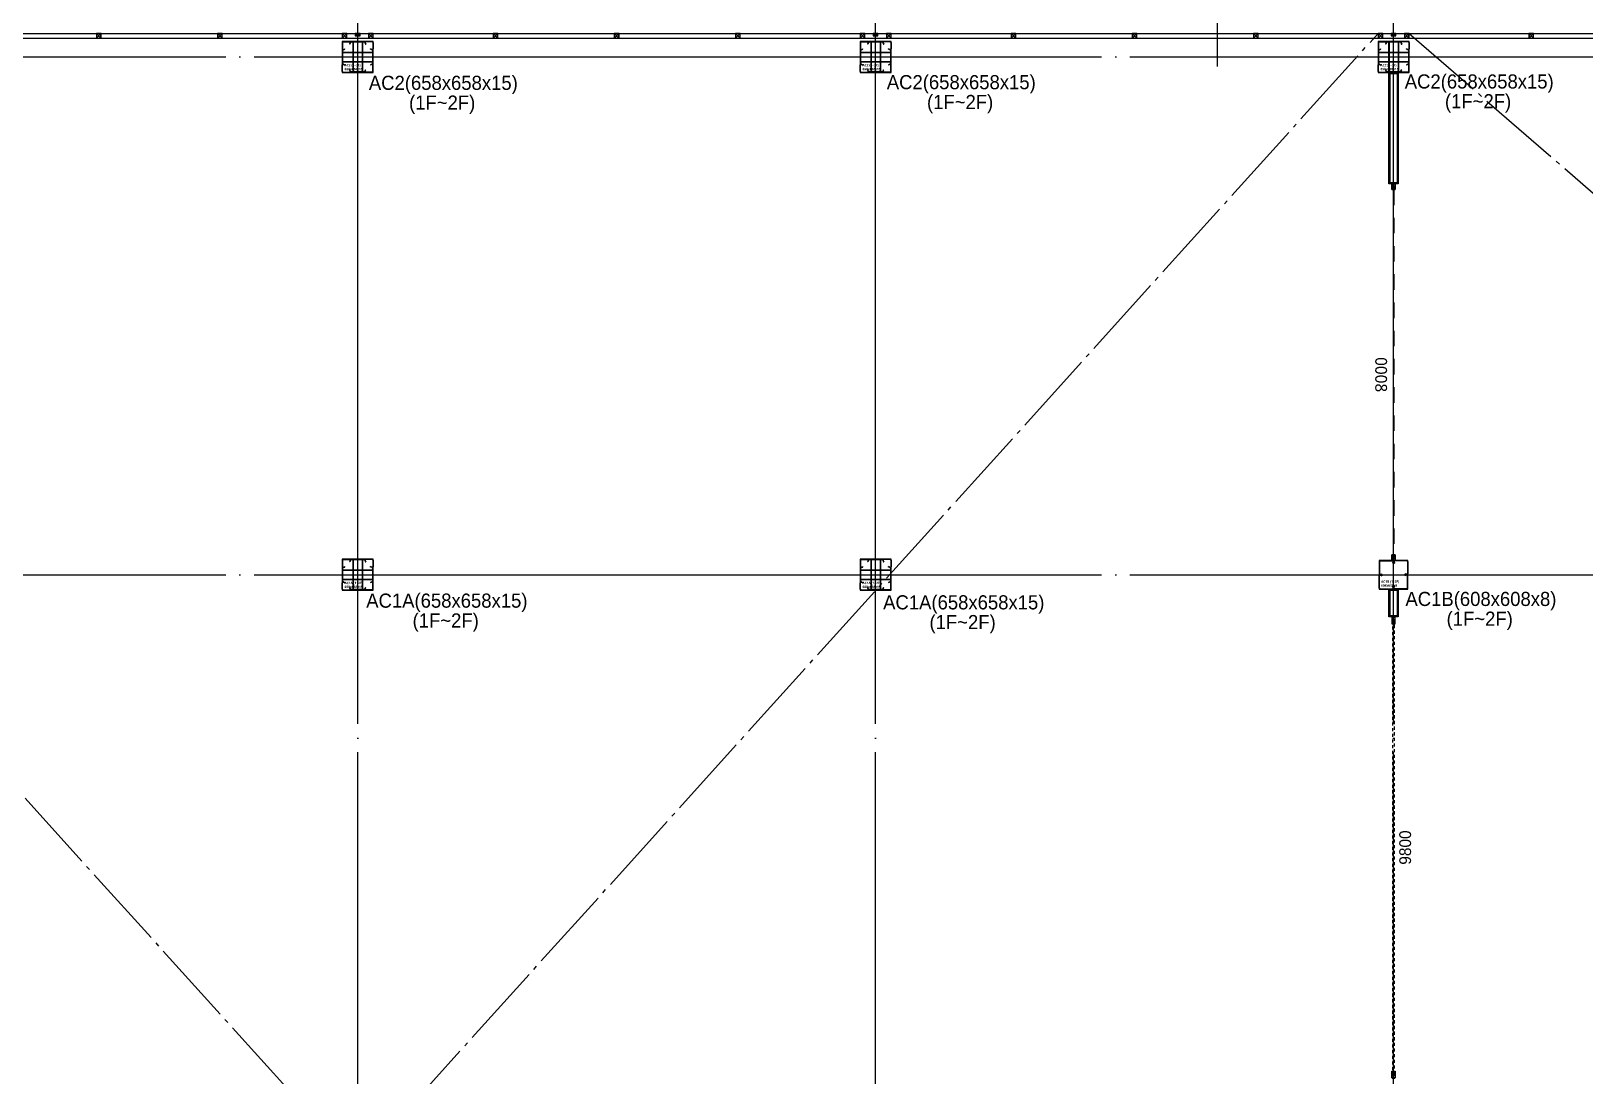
# Model space of a CAD drawing. Header units: millimetres. Extents: x -47382 to 204618, y -51045 to 127155.
# Drawn here: x 51064 to 84064, y 29723 to 51921 of the extents above; entities that cross this region are included whole.
import ezdxf
from ezdxf.enums import TextEntityAlignment as Align

# ---------------------------------------------------------------- set-up
doc = ezdxf.new("R2010")
doc.units = ezdxf.units.MM
doc.header["$LTSCALE"] = 300
doc.header["$MEASUREMENT"] = 0
for name, pattern in [('CEN', [62, 60, -1, 0, -1]), ('HID', [2, 1.1, -0.9]), ('HIDDEN2', [0.1875, 0.125, -0.0625]), ('STD_SHAFT', [7.3, 6, -0.5, 0.3, -0.5])]:
    doc.linetypes.add(name, pattern=pattern)
doc.layers.get('0').update_dxf_attribs({"linetype": 'CONTINUOUS'})
doc.layers.get('Defpoints').update_dxf_attribs({"color": 153, "linetype": 'CONTINUOUS'})
doc.layers.add('A-ANNO-NPLT', color=129, linetype='CONTINUOUS', plot=False)
doc.layers.add('Defpoint', color=161, linetype='CONTINUOUS', plot=False)
for name, color, linetype in [('A-CEN', 1, 'CEN'), ('A-DOOR', 4, 'CONTINUOUS'), ('A-DOOR-JAMB', 4, 'CONTINUOUS'), ('A-DOOR-SILL', 8, 'CONTINUOUS'), ('A-DOOR-SWING', 8, 'CONTINUOUS'), ('A-FLOR-FLIN-TYP2', 8, 'CONTINUOUS'), ('A-FLOR-GW', 6, 'CONTINUOUS'), ('A-FLOR-OPEN-BELO', 6, 'STD_SHAFT'), ('A-FLOR-STRA-ETC', 7, 'CONTINUOUS'), ('A-FLOR-STRA-MAIN', 4, 'CONTINUOUS'), ('A-FLOR-STRA-SUB', 9, 'CONTINUOUS'), ('A-PS-HID', 5, 'HID'), ('A-ST-AXIS-CEN', 252, 'CEN'), ('A-ST-COL', 2, 'CONTINUOUS'), ('A-ST-CONC', 2, 'CONTINUOUS'), ('A-WALL-DRY1', 7, 'CONTINUOUS'), ('Bound', 9, 'CONTINUOUS'), ('XREF-PLAN$0$A-STEEL', 7, 'CONTINUOUS'), ('방화셔터', 11, 'HID')]:
    doc.layers.add(name, color=color, linetype=linetype)
doc.styles.add('SH_대대리576', font='NanumGothicBold.ttf')
doc.styles.add('SHP-나눔bo', font='')
doc.styles.add('XR-평면도$0$맑은고딕', font='')
doc.styles.add('돋움', font='')
doc.styles.get('SHP-나눔bo').set_extended_font_data('NanumGothic', bold=True)
doc.styles.get('XR-평면도$0$맑은고딕').set_extended_font_data('Malgun Gothic')
doc.styles.get('돋움').set_extended_font_data('Dotum')

# ---------------------------------------------------------------- blocks, each defined once
blk = doc.blocks.new('G$C3E142F4A')
at = {"layer": 'A-ANNO-NPLT', "linetype": 'HIDDEN2'}
for p, q in [((462, 740), (462, 720)), ((462, 740), (582, 740)), ((462, 730), (582, 730)), ((462, 720), (582, 720)), ((472, 740), (472, 720)), ((562, 740), (562, 720)), ((582, 740), (582, 720)), ((422, 370), (660, 370)), ((462, 20), (462, 0)), ((462, 20), (582, 20)), ((462, 10), (582, 10)), ((462, 0), (582, 0)), ((472, 20), (472, 0)), ((562, 20), (562, 0)), ((582, 20), (582, 0))]:
    blk.add_line(p, q, dxfattribs=at)
at = {"layer": 'A-ANNO-NPLT', "linetype": 'ByBlock'}
blk.add_lwpolyline([(462, 697), (497, 697), (497, 43), (462, 43)], close=True, dxfattribs=at)
at = {"layer": 'A-DOOR', "linetype": 'ByBlock'}
for p, q in [((0, 235), (462, 697)), ((21, 212), (484, 675)), ((462, 697), (462, 720)), ((462, 720), (582, 720)), ((462, 697), (484, 675)), ((497, 697), (462, 697)), ((497, 685), (497, 697)), ((582, 685), (497, 685)), ((582, 720), (582, 685))]:
    blk.add_line(p, q, dxfattribs=at)
blk.add_lwpolyline([(0, 235), (21, 212)], dxfattribs=at)
at = {"layer": 'A-DOOR-JAMB'}
for p, q in [((497, 43), (462, 43)), ((462, 43), (462, 20)), ((472, 20), (582, 20)), ((497, 55), (497, 43)), ((582, 55), (497, 55)), ((582, 20), (582, 55))]:
    blk.add_line(p, q, dxfattribs=at)
at = {"layer": 'A-DOOR-SILL'}
blk.add_line((582, 38), (582, 685), dxfattribs=at)
at = {"layer": 'A-DOOR-SWING'}
blk.add_arc((465, 711), 668, 228.3916, 269.7655, dxfattribs=at)
at = {"layer": 'A-ANNO-NPLT', "linetype": 'ByBlock', "style": 'SHP-나눔bo'}
blk.add_text('700X1800', height=45, rotation=90, dxfattribs=at).set_placement((552, 522), align=Align.CENTER)
blk = doc.blocks.new('XR-평면도$0$8F-PLAN$0$arrow2')
at = {"color": 8}
blk.add_lwpolyline([(0, 0.87), (0.74, 0), (0, -0.87), (0.15, -1), (1, 0), (0.15, 1)], close=True, dxfattribs=at)
for points in [[(0, 0.87), (0.15, 1), (0.74, 0), (1, 0)], [(0.74, 0), (1, 0), (0, -0.87), (0.15, -1)]]:
    blk.add_solid(points, dxfattribs=at)
blk = doc.blocks.new('003')
at = {"layer": 'A-CEN'}
for p, q in [((-3350, 850), (-3350, -12300)), ((-150, -9450), (-150, 850)), ((850, -150), (-4350, -150)), ((-1500, -9450), (-1500, -6050)), ((-4350, -6350), (850, -6350)), ((-4350, -8450), (850, -8450))]:
    blk.add_line(p, q, dxfattribs=at)
at = {"layer": 'A-FLOR-FLIN-TYP2'}
for p, q in [((-2050, -6450), (-2750, -6450)), ((-500, -6450), (-1200, -6450))]:
    blk.add_line(p, q, dxfattribs=at)
at = {"layer": 'A-FLOR-STRA-ETC'}
for p, q in [((-2550, -4920), (-2550, -1125)), ((-950, -1125), (-2550, -1125)), ((-950, -3570), (-950, -1125)), ((-950, -4920), (-950, -4110))]:
    blk.add_line(p, q, dxfattribs=at)
blk.add_lwpolyline([(-1943, -4110), (-1004, -3852), (-950, -4069), (-950, -3611), (-897, -3825), (-57, -3568)], dxfattribs=at)
at = {"layer": 'A-FLOR-STRA-ETC', "const_width": 75}
for points in [[(-2550, -4957, -1), (-2550, -4882, -1)], [(-950, -4957, -1), (-950, -4882, -1)]]:
    blk.add_lwpolyline(points, format="xyb", close=True, dxfattribs=at)
at = {"layer": 'A-FLOR-STRA-MAIN'}
for p, q in [((-1900, -1950), (-3200, -1950)), ((-1800, -1950), (-1850, -1950)), ((-1650, -1950), (-1700, -1950)), ((-300, -1950), (-1600, -1950)), ((-1900, -2220), (-3200, -2220)), ((-1800, -2220), (-1850, -2220)), ((-1650, -2220), (-1700, -2220)), ((-300, -2220), (-1600, -2220)), ((-1900, -2490), (-3200, -2490)), ((-1800, -2490), (-1850, -2490)), ((-1650, -2490), (-1700, -2490)), ((-300, -2490), (-1600, -2490)), ((-1900, -2760), (-3200, -2760)), ((-1800, -2760), (-1850, -2760)), ((-1650, -2760), (-1700, -2760)), ((-300, -2760), (-1600, -2760)), ((-1900, -3030), (-3200, -3030)), ((-1900, -3300), (-3200, -3300)), ((-1800, -3030), (-1850, -3030)), ((-1800, -3300), (-1850, -3300)), ((-1650, -3030), (-1700, -3030)), ((-1650, -3300), (-1700, -3300)), ((-300, -3030), (-1600, -3030)), ((-300, -3300), (-1600, -3300)), ((-1900, -3570), (-3200, -3570)), ((-1800, -3570), (-1850, -3570)), ((-1650, -3570), (-1700, -3570)), ((-300, -3570), (-1600, -3570)), ((-1900, -3840), (-3200, -3840)), ((-1800, -3840), (-1850, -3840)), ((-1650, -3840), (-1700, -3840)), ((-300, -3840), (-1600, -3840)), ((-1900, -4110), (-3200, -4110)), ((-1800, -4110), (-1850, -4110)), ((-1650, -4110), (-1700, -4110)), ((-300, -4110), (-1600, -4110)), ((-1900, -4380), (-3200, -4380)), ((-1800, -4380), (-1850, -4380)), ((-1650, -4380), (-1700, -4380)), ((-300, -4380), (-1600, -4380)), ((-1900, -4650), (-3200, -4650)), ((-1900, -4920), (-3200, -4920)), ((-1800, -4650), (-1850, -4650)), ((-1800, -4920), (-1850, -4920)), ((-1650, -4650), (-1700, -4650)), ((-1650, -4920), (-1700, -4920)), ((-300, -4650), (-1600, -4650)), ((-300, -4920), (-1600, -4920))]:
    blk.add_line(p, q, dxfattribs=at)
blk.add_lwpolyline([(-1800, -4920), (-1700, -4920), (-1700, -1950), (-1800, -1950)], close=True, dxfattribs=at)
at = {"layer": 'A-FLOR-STRA-SUB', "color": 250}
for points in [[(-2000, -1950), (-2000, -1980), (-3100, -1980), (-3100, -1950)], [(-400, -1950), (-400, -1920), (-1500, -1920), (-1500, -1950)], [(-2000, -2220), (-2000, -2250), (-3100, -2250), (-3100, -2220)], [(-400, -2220), (-400, -2190), (-1500, -2190), (-1500, -2220)], [(-2000, -2490), (-2000, -2520), (-3100, -2520), (-3100, -2490)], [(-400, -2490), (-400, -2460), (-1500, -2460), (-1500, -2490)], [(-2000, -2760), (-2000, -2790), (-3100, -2790), (-3100, -2760)], [(-400, -2760), (-400, -2730), (-1500, -2730), (-1500, -2760)], [(-2000, -3030), (-2000, -3060), (-3100, -3060), (-3100, -3030)], [(-2000, -3300), (-2000, -3330), (-3100, -3330), (-3100, -3300)], [(-400, -3030), (-400, -3000), (-1500, -3000), (-1500, -3030)], [(-400, -3300), (-400, -3270), (-1500, -3270), (-1500, -3300)], [(-2000, -3570), (-2000, -3600), (-3100, -3600), (-3100, -3570)], [(-400, -3570), (-400, -3540), (-1500, -3540), (-1500, -3570)], [(-2000, -3840), (-2000, -3870), (-3100, -3870), (-3100, -3840)], [(-400, -3840), (-400, -3810), (-1500, -3810), (-1500, -3840)], [(-2000, -4110), (-2000, -4140), (-3100, -4140), (-3100, -4110)], [(-400, -4110), (-400, -4080), (-1500, -4080), (-1500, -4110)], [(-2000, -4380), (-2000, -4410), (-3100, -4410), (-3100, -4380)], [(-400, -4380), (-400, -4350), (-1500, -4350), (-1500, -4380)], [(-400, -4650), (-400, -4620), (-1500, -4620), (-1500, -4650)], [(-2000, -4650), (-2000, -4680), (-3100, -4680), (-3100, -4650)], [(-2000, -4920), (-2000, -4950), (-3100, -4950), (-3100, -4920)], [(-400, -4920), (-400, -4890), (-1500, -4890), (-1500, -4920)]]:
    blk.add_lwpolyline(points, dxfattribs=at)
at = {"layer": 'A-FLOR-STRA-SUB'}
for points in [[(-1600, -5020), (-1900, -5020), (-1900, -1850), (-1600, -1850)], [(-1650, -4970), (-1850, -4970), (-1850, -1900), (-1650, -1900)]]:
    blk.add_lwpolyline(points, close=True, dxfattribs=at)
at = {"layer": 'A-PS-HID'}
for p, q in [((-3200, -8300), (-1600, -6450)), ((-3200, -6450), (-1600, -8300)), ((-1400, -8300), (-300, -6450)), ((-1400, -6450), (-300, -8300))]:
    blk.add_line(p, q, dxfattribs=at)
at = {"layer": 'A-ST-CONC'}
for p, q in [((-3500, 0), (0, 0)), ((-3500, 0), (-3500, -5100)), ((0, -8600), (0, 0)), ((-3200, -300), (-300, -300)), ((-3200, -300), (-3200, -8300)), ((-300, -8300), (-300, -300)), ((-3500, -5100), (-3500, -8600)), ((-3200, -8300), (-300, -8300)), ((-3500, -8600), (0, -8600))]:
    blk.add_line(p, q, dxfattribs=at)
at = {"layer": 'A-WALL-DRY1'}
for p, q in [((-3200, -6250), (-2750, -6250)), ((-3200, -6262), (-2762, -6262)), ((-2762, -6262), (-2762, -6438)), ((-2750, -6250), (-2750, -6450)), ((-2050, -6250), (-2050, -6450)), ((-2050, -6250), (-1200, -6250)), ((-2038, -6262), (-2038, -6438)), ((-2038, -6262), (-1212, -6262)), ((-1212, -6438), (-1212, -6262)), ((-1200, -6450), (-1200, -6250)), ((-500, -6450), (-500, -6250)), ((-500, -6250), (-300, -6250)), ((-488, -6262), (-300, -6262)), ((-488, -6438), (-488, -6262)), ((-3200, -6275), (-2775, -6275)), ((-3200, -6425), (-2775, -6425)), ((-3200, -6438), (-2762, -6438)), ((-3200, -6450), (-2750, -6450)), ((-2775, -6275), (-2775, -6425)), ((-2050, -6450), (-1200, -6450)), ((-2038, -6438), (-1212, -6438)), ((-2025, -6275), (-2025, -6425)), ((-2025, -6275), (-1225, -6275)), ((-2025, -6425), (-1225, -6425)), ((-1600, -8300), (-1600, -6450)), ((-1588, -8300), (-1588, -6450)), ((-1575, -8300), (-1575, -6450)), ((-1425, -8300), (-1425, -6450)), ((-1412, -8300), (-1412, -6450)), ((-1400, -8300), (-1400, -6450)), ((-1225, -6425), (-1225, -6275)), ((-500, -6450), (-300, -6450)), ((-488, -6438), (-300, -6438)), ((-475, -6425), (-475, -6275)), ((-475, -6275), (-300, -6275)), ((-475, -6425), (-300, -6425))]:
    blk.add_line(p, q, dxfattribs=at)
at = {"layer": 'A-DOOR', "rotation": 270}
for p in [(-2770, -5788), (-1220, -5788)]:
    blk.add_blockref('G$C3E142F4A', p, dxfattribs=at)
at = {"layer": 'A-FLOR-STRA-ETC', "extrusion": (0, 0, -1), "xscale": 166.9148302599861, "yscale": 167.8920954242349, "zscale": -166.9148302599861, "rotation": 270.0000170093786}
blk.add_blockref('XR-평면도$0$8F-PLAN$0$arrow2', (950, -3403), dxfattribs=at)
at = {"layer": 'A-FLOR-STRA-ETC', "xscale": 166.9148302599861, "yscale": 167.8920954242349, "zscale": 166.9148302599861, "rotation": 90.00001700937857}
blk.add_blockref('XR-평면도$0$8F-PLAN$0$arrow2', (-950, -4277), dxfattribs=at)
blk = doc.blocks.new('XREF-PLAN$0$각-100X100')
at = {"layer": 'XREF-PLAN$0$A-STEEL', "color": 1}
for p, q in [((-47.7, -47.7), (47.7, 47.7)), ((-47.7, 47.7), (47.7, -47.7))]:
    blk.add_line(p, q, dxfattribs=at)
at = {"layer": 'XREF-PLAN$0$A-STEEL'}
blk.add_lwpolyline([(-50, -50), (50, -50), (50, 50), (-50, 50)], close=True, dxfattribs=at)
at = {"layer": 'XREF-PLAN$0$A-STEEL', "color": 8}
blk.add_lwpolyline([(-47.7, -47.7), (47.7, -47.7), (47.7, 47.7), (-47.7, 47.7)], close=True, dxfattribs=at)
blk = doc.blocks.new('A$C5B7E0480')
at = {"layer": 'XREF-PLAN$0$A-STEEL', "color": 1}
for p, q in [((2, 2, -103000), (98, 48, -103000)), ((2, 48, -103000), (98, 2, -103000))]:
    blk.add_line(p, q, dxfattribs=at)
at = {"layer": 'XREF-PLAN$0$A-STEEL', "elevation": -103000}
blk.add_lwpolyline([(0, 0), (100, 0), (100, 50), (0, 50)], close=True, dxfattribs=at)
at = {"layer": 'XREF-PLAN$0$A-STEEL', "color": 8, "elevation": -103000}
blk.add_lwpolyline([(2, 2), (98, 2), (98, 48), (2, 48)], close=True, dxfattribs=at)
blk = doc.blocks.new('A$C4E6266C5')
at = {"layer": 'A-WALL-DRY1', "elevation": -103000}
for points in [[(200, 8000), (0, 8000), (0, 10367), (200, 10367)], [(187, 8013), (12, 8013), (12, 10355), (187, 10355)], [(175, 8025), (25, 8025), (25, 10342), (175, 10342)]]:
    blk.add_lwpolyline(points, close=True, dxfattribs=at)
at = {"layer": '방화셔터'}
for p, q in [((87, 7934), (87, 7919)), ((88, 7934), (87, 7934)), ((89, 7935), (88, 7935)), ((88, 7934), (88, 7918)), ((98, 7935), (89, 7935)), ((89, 7917), (89, 7935)), ((89, 7935), (89, 7935)), ((89, 7935), (89, 7935)), ((89, 7935), (89, 7934)), ((89, 7935), (89, 7934)), ((89, 7934), (89, 7934)), ((89, 7934), (89, 7933)), ((89, 7933), (89, 7933)), ((89, 7933), (89, 7933)), ((89, 7932), (89, 7932)), ((89, 7932), (89, 7932)), ((89, 7929), (89, 7929)), ((89, 7929), (89, 7929)), ((89, 7929), (89, 7929)), ((89, 7929), (89, 7929)), ((89, 7928), (89, 7928)), ((89, 7928), (89, 7928)), ((89, 7928), (89, 7928)), ((89, 7928), (89, 7927)), ((89, 7927), (89, 7927)), ((89, 7927), (89, 7927)), ((89, 7927), (89, 7926)), ((89, 7927), (89, 7926)), ((89, 7926), (89, 7926)), ((89, 7926), (89, 7925)), ((89, 7926), (89, 7925)), ((89, 7925), (89, 7925)), ((89, 7925), (89, 7924)), ((89, 7924), (89, 7924)), ((89, 7924), (89, 7924)), ((89, 7924), (89, 7923)), ((89, 7923), (89, 7923)), ((89, 7920), (89, 7920)), ((97, 7926), (90, 7926)), ((97, 7935), (97, 7935)), ((97, 7935), (97, 7935)), ((97, 7935), (97, 7935)), ((98, 7935), (97, 7934)), ((98, 7935), (97, 7934)), ((98, 7934), (97, 7934)), ((98, 7934), (97, 7934)), ((98, 7934), (97, 7933)), ((98, 7933), (97, 7933)), ((98, 7933), (97, 7933)), ((98, 7933), (97, 7933)), ((98, 7929), (97, 7929)), ((98, 7929), (97, 7928)), ((98, 7928), (97, 7928)), ((98, 7928), (97, 7928)), ((98, 7928), (97, 7927)), ((98, 7927), (97, 7927)), ((98, 7927), (97, 7926)), ((98, 7927), (97, 7926)), ((98, 7926), (97, 7926)), ((98, 7926), (97, 7925)), ((98, 7926), (97, 7925)), ((98, 7925), (97, 7925)), ((98, 7925), (97, 7925)), ((98, 7925), (97, 7925)), ((98, 7924), (97, 7924)), ((98, 7924), (97, 7924)), ((98, 7924), (97, 7924)), ((98, 7932), (97, 7932)), ((98, 7932), (98, 7932)), ((98, 7929), (98, 7929)), ((98, 7924), (97, 7923)), ((98, 7923), (98, 7923)), ((98, 7920), (98, 7920)), ((98, 7920), (97, 7920)), ((111, 7935), (102, 7935)), ((102, 7935), (103, 7934)), ((102, 7935), (103, 7934)), ((102, 7934), (103, 7933)), ((102, 7934), (103, 7934)), ((102, 7934), (103, 7934)), ((102, 7933), (103, 7933)), ((102, 7933), (103, 7933)), ((102, 7933), (103, 7933)), ((102, 7932), (102, 7932)), ((102, 7932), (102, 7932)), ((102, 7929), (103, 7928)), ((102, 7929), (102, 7929)), ((102, 7929), (102, 7929)), ((102, 7928), (103, 7927)), ((102, 7928), (103, 7928)), ((102, 7928), (103, 7928)), ((102, 7927), (103, 7926)), ((102, 7927), (103, 7926)), ((102, 7927), (103, 7927)), ((102, 7926), (103, 7925)), ((102, 7926), (103, 7925)), ((102, 7926), (103, 7926)), ((102, 7925), (103, 7925)), ((102, 7925), (103, 7925)), ((102, 7925), (103, 7925)), ((102, 7924), (102, 7923)), ((102, 7924), (103, 7924)), ((102, 7924), (103, 7924)), ((102, 7924), (103, 7924)), ((102, 7923), (102, 7923)), ((102, 7920), (102, 7920)), ((102, 7920), (102, 7920)), ((103, 7935), (103, 7935)), ((103, 7935), (103, 7935)), ((103, 7935), (103, 7935)), ((103, 7926), (110, 7926)), ((110, 7935), (111, 7934)), ((110, 7926), (111, 7925)), ((111, 7917), (111, 7935)), ((111, 7935), (112, 7935)), ((111, 7935), (111, 7934)), ((111, 7935), (111, 7935)), ((111, 7935), (111, 7935)), ((111, 7934), (111, 7933)), ((111, 7934), (111, 7934)), ((111, 7933), (111, 7933)), ((111, 7933), (111, 7933)), ((111, 7932), (111, 7932)), ((111, 7932), (111, 7932)), ((111, 7929), (111, 7929)), ((111, 7929), (111, 7929)), ((111, 7929), (111, 7929)), ((111, 7929), (111, 7929)), ((111, 7928), (111, 7927)), ((111, 7928), (111, 7928)), ((111, 7928), (111, 7928)), ((111, 7928), (111, 7928)), ((111, 7927), (111, 7926)), ((111, 7927), (111, 7926)), ((111, 7927), (111, 7927)), ((111, 7927), (111, 7927)), ((111, 7926), (111, 7925)), ((111, 7926), (111, 7926)), ((111, 7925), (111, 7924)), ((111, 7925), (111, 7925)), ((111, 7924), (111, 7923)), ((111, 7924), (111, 7924)), ((111, 7924), (111, 7924)), ((111, 7923), (111, 7923)), ((111, 7920), (111, 7920)), ((112, 7934), (112, 7918)), ((112, 7934), (113, 7934)), ((113, 7934), (113, 7919)), ((88, 7918), (87, 7918)), ((89, 7918), (88, 7918)), ((89, 7920), (89, 7920)), ((89, 7920), (89, 7920)), ((89, 7919), (89, 7919)), ((89, 7919), (89, 7919)), ((89, 7919), (89, 7919)), ((89, 7919), (89, 7918)), ((89, 7918), (89, 7918)), ((89, 7918), (89, 7918)), ((89, 7918), (89, 7917)), ((89, 7918), (89, 7917)), ((89, 7918), (89, 7917)), ((89, 7917), (98, 7917)), ((89, 7917), (89, 7917)), ((95, 7880), (95, 120, -103000)), ((98, 7920), (97, 7920)), ((98, 7919), (97, 7919)), ((98, 7919), (97, 7919)), ((98, 7919), (97, 7918)), ((98, 7918), (97, 7918)), ((98, 7918), (97, 7917)), ((98, 7918), (97, 7917)), ((98, 7917), (97, 7917)), ((102, 7920), (103, 7920)), ((102, 7919), (103, 7918)), ((102, 7919), (103, 7919)), ((102, 7919), (103, 7919)), ((102, 7918), (103, 7917)), ((102, 7918), (103, 7917)), ((102, 7918), (103, 7918)), ((111, 7917), (102, 7917)), ((102, 7917), (103, 7917)), ((104, 7880), (104, 120, -103000)), ((111, 7920), (111, 7920)), ((111, 7920), (111, 7920)), ((111, 7919), (111, 7918)), ((111, 7919), (111, 7919)), ((111, 7919), (111, 7919)), ((111, 7919), (111, 7919)), ((111, 7918), (112, 7918)), ((111, 7918), (111, 7917)), ((111, 7918), (111, 7917)), ((111, 7918), (111, 7917)), ((111, 7918), (111, 7918)), ((111, 7918), (111, 7918)), ((111, 7917), (111, 7917)), ((112, 7918), (113, 7918)), ((88, 82, -103000), (87, 82, -103000)), ((87, 66, -103000), (87, 81, -103000)), ((88, 66, -103000), (87, 66, -103000)), ((88, 66, -103000), (88, 82, -103000)), ((89, 82, -103000), (88, 82, -103000)), ((89, 65, -103000), (88, 65, -103000)), ((89, 83, -103000), (98, 83, -103000)), ((89, 83, -103000), (89, 65, -103000)), ((89, 82, -103000), (89, 83, -103000)), ((89, 82, -103000), (89, 83, -103000)), ((89, 82, -103000), (89, 83, -103000)), ((89, 83, -103000), (89, 83, -103000)), ((89, 81, -103000), (89, 82, -103000)), ((89, 82, -103000), (89, 82, -103000)), ((89, 82, -103000), (89, 82, -103000)), ((89, 81, -103000), (89, 81, -103000)), ((89, 81, -103000), (89, 81, -103000)), ((89, 81, -103000), (89, 81, -103000)), ((89, 80, -103000), (89, 80, -103000)), ((89, 80, -103000), (89, 80, -103000)), ((89, 80, -103000), (89, 80, -103000)), ((89, 76, -103000), (89, 77, -103000)), ((89, 77, -103000), (89, 77, -103000)), ((89, 75, -103000), (89, 76, -103000)), ((89, 76, -103000), (89, 76, -103000)), ((89, 76, -103000), (89, 76, -103000)), ((89, 74, -103000), (89, 75, -103000)), ((89, 74, -103000), (89, 75, -103000)), ((89, 75, -103000), (89, 75, -103000)), ((89, 73, -103000), (89, 74, -103000)), ((89, 73, -103000), (89, 74, -103000)), ((89, 74, -103000), (89, 74, -103000)), ((89, 72, -103000), (89, 73, -103000)), ((89, 73, -103000), (89, 73, -103000)), ((89, 73, -103000), (89, 73, -103000)), ((89, 72, -103000), (89, 72, -103000)), ((89, 72, -103000), (89, 72, -103000)), ((89, 72, -103000), (89, 72, -103000)), ((89, 71, -103000), (89, 71, -103000)), ((89, 71, -103000), (89, 71, -103000)), ((89, 71, -103000), (89, 71, -103000)), ((89, 71, -103000), (89, 71, -103000)), ((89, 68, -103000), (89, 68, -103000)), ((89, 68, -103000), (89, 68, -103000)), ((89, 66, -103000), (89, 67, -103000)), ((89, 67, -103000), (89, 67, -103000)), ((89, 67, -103000), (89, 67, -103000)), ((89, 65, -103000), (89, 66, -103000)), ((89, 65, -103000), (89, 66, -103000)), ((89, 66, -103000), (89, 66, -103000)), ((98, 65, -103000), (89, 65, -103000)), ((89, 65, -103000), (89, 65, -103000)), ((89, 65, -103000), (89, 65, -103000)), ((97, 74, -103000), (90, 74, -103000)), ((98, 82, -103000), (97, 83, -103000)), ((98, 82, -103000), (97, 83, -103000)), ((98, 83, -103000), (97, 83, -103000)), ((98, 81, -103000), (97, 82, -103000)), ((98, 82, -103000), (97, 82, -103000)), ((98, 81, -103000), (97, 81, -103000)), ((98, 81, -103000), (97, 81, -103000)), ((98, 80, -103000), (97, 80, -103000)), ((98, 76, -103000), (97, 76, -103000)), ((98, 76, -103000), (97, 76, -103000)), ((98, 76, -103000), (97, 76, -103000)), ((98, 74, -103000), (97, 75, -103000)), ((98, 74, -103000), (97, 75, -103000)), ((98, 75, -103000), (97, 75, -103000)), ((98, 75, -103000), (97, 75, -103000)), ((98, 75, -103000), (97, 75, -103000)), ((98, 73, -103000), (97, 74, -103000)), ((98, 73, -103000), (97, 74, -103000)), ((98, 74, -103000), (97, 74, -103000)), ((98, 72, -103000), (97, 73, -103000)), ((98, 73, -103000), (97, 73, -103000)), ((98, 71, -103000), (97, 72, -103000)), ((98, 72, -103000), (97, 72, -103000)), ((98, 72, -103000), (97, 72, -103000)), ((98, 71, -103000), (97, 71, -103000)), ((98, 66, -103000), (97, 67, -103000)), ((98, 67, -103000), (97, 67, -103000)), ((98, 67, -103000), (97, 67, -103000)), ((98, 67, -103000), (97, 67, -103000)), ((98, 65, -103000), (97, 66, -103000)), ((98, 65, -103000), (97, 66, -103000)), ((98, 66, -103000), (97, 66, -103000)), ((98, 66, -103000), (97, 66, -103000)), ((97, 65, -103000), (97, 65, -103000)), ((97, 65, -103000), (97, 65, -103000)), ((97, 65, -103000), (97, 65, -103000)), ((98, 80, -103000), (98, 80, -103000)), ((98, 80, -103000), (97, 80, -103000)), ((98, 76, -103000), (97, 77, -103000)), ((98, 77, -103000), (98, 77, -103000)), ((98, 71, -103000), (98, 71, -103000)), ((98, 68, -103000), (97, 68, -103000)), ((98, 68, -103000), (98, 68, -103000)), ((111, 83, -103000), (102, 83, -103000)), ((102, 83, -103000), (103, 83, -103000)), ((102, 82, -103000), (103, 83, -103000)), ((102, 82, -103000), (103, 83, -103000)), ((102, 82, -103000), (103, 82, -103000)), ((102, 81, -103000), (103, 82, -103000)), ((102, 81, -103000), (103, 81, -103000)), ((102, 81, -103000), (103, 81, -103000)), ((102, 80, -103000), (103, 80, -103000)), ((102, 80, -103000), (102, 80, -103000)), ((102, 80, -103000), (102, 80, -103000)), ((102, 77, -103000), (102, 77, -103000)), ((102, 76, -103000), (102, 77, -103000)), ((102, 76, -103000), (103, 76, -103000)), ((102, 76, -103000), (103, 76, -103000)), ((102, 76, -103000), (103, 76, -103000)), ((102, 75, -103000), (103, 75, -103000)), ((102, 75, -103000), (103, 75, -103000)), ((102, 75, -103000), (103, 75, -103000)), ((102, 74, -103000), (103, 75, -103000)), ((102, 74, -103000), (103, 75, -103000)), ((102, 74, -103000), (103, 74, -103000)), ((102, 73, -103000), (103, 74, -103000)), ((102, 73, -103000), (103, 74, -103000)), ((102, 73, -103000), (103, 73, -103000)), ((102, 72, -103000), (103, 73, -103000)), ((102, 72, -103000), (103, 72, -103000)), ((102, 72, -103000), (103, 72, -103000)), ((102, 71, -103000), (103, 72, -103000)), ((102, 71, -103000), (102, 71, -103000)), ((102, 71, -103000), (102, 71, -103000)), ((102, 68, -103000), (102, 68, -103000)), ((102, 68, -103000), (102, 68, -103000)), ((102, 67, -103000), (103, 67, -103000)), ((102, 67, -103000), (103, 67, -103000)), ((102, 67, -103000), (103, 67, -103000)), ((102, 66, -103000), (103, 67, -103000)), ((102, 66, -103000), (103, 66, -103000)), ((102, 66, -103000), (103, 66, -103000)), ((102, 65, -103000), (103, 66, -103000)), ((102, 65, -103000), (103, 66, -103000)), ((111, 65, -103000), (102, 65, -103000)), ((103, 74, -103000), (110, 74, -103000)), ((103, 65, -103000), (103, 65, -103000)), ((103, 65, -103000), (103, 65, -103000)), ((103, 65, -103000), (103, 65, -103000)), ((110, 74, -103000), (111, 75, -103000)), ((110, 65, -103000), (111, 66, -103000)), ((111, 83, -103000), (111, 65, -103000)), ((111, 83, -103000), (111, 83, -103000)), ((111, 82, -103000), (111, 83, -103000)), ((111, 82, -103000), (111, 83, -103000)), ((111, 82, -103000), (111, 83, -103000)), ((111, 82, -103000), (112, 82, -103000)), ((111, 82, -103000), (111, 82, -103000)), ((111, 82, -103000), (111, 82, -103000)), ((111, 81, -103000), (111, 82, -103000)), ((111, 81, -103000), (111, 81, -103000)), ((111, 81, -103000), (111, 81, -103000)), ((111, 81, -103000), (111, 81, -103000)), ((111, 80, -103000), (111, 80, -103000)), ((111, 80, -103000), (111, 80, -103000)), ((111, 80, -103000), (111, 80, -103000)), ((111, 77, -103000), (111, 77, -103000)), ((111, 76, -103000), (111, 77, -103000)), ((111, 76, -103000), (111, 76, -103000)), ((111, 76, -103000), (111, 76, -103000)), ((111, 75, -103000), (111, 76, -103000)), ((111, 75, -103000), (111, 75, -103000)), ((111, 74, -103000), (111, 75, -103000)), ((111, 74, -103000), (111, 74, -103000)), ((111, 73, -103000), (111, 74, -103000)), ((111, 73, -103000), (111, 74, -103000)), ((111, 73, -103000), (111, 73, -103000)), ((111, 73, -103000), (111, 73, -103000)), ((111, 72, -103000), (111, 73, -103000)), ((111, 72, -103000), (111, 72, -103000)), ((111, 72, -103000), (111, 72, -103000)), ((111, 72, -103000), (111, 72, -103000)), ((111, 71, -103000), (111, 71, -103000)), ((111, 71, -103000), (111, 71, -103000)), ((111, 71, -103000), (111, 71, -103000)), ((111, 71, -103000), (111, 71, -103000)), ((111, 68, -103000), (111, 68, -103000)), ((111, 68, -103000), (111, 68, -103000)), ((111, 67, -103000), (111, 67, -103000)), ((111, 67, -103000), (111, 67, -103000)), ((111, 66, -103000), (111, 67, -103000)), ((111, 66, -103000), (111, 66, -103000)), ((111, 65, -103000), (111, 66, -103000)), ((111, 65, -103000), (112, 65, -103000)), ((111, 65, -103000), (111, 65, -103000)), ((111, 65, -103000), (111, 65, -103000)), ((112, 66, -103000), (112, 82, -103000)), ((112, 82, -103000), (113, 82, -103000)), ((112, 66, -103000), (113, 66, -103000)), ((113, 66, -103000), (113, 81, -103000))]:
    blk.add_line(p, q, dxfattribs=at)
at = {"layer": '방화셔터', "elevation": -103000}
for points in [[(72, 8000), (72, 7990), (62, 7990), (62, 7880), (95, 7880), (95, 7895), (67, 7895), (67, 7899), (65, 7899), (65, 7894), (94, 7894), (94, 7882), (64, 7882), (64, 7989), (74, 7989), (74, 8000)], [(64, 7882), (64, 7950), (136, 7950), (136, 7882), (106, 7882), (106, 7894), (116, 7894), (116, 7892), (107, 7892), (107, 7883), (135, 7883), (135, 7949), (65, 7949), (65, 7883), (93, 7883), (93, 7892), (84, 7892), (84, 7894), (94, 7894), (94, 7882)], [(98, 7914), (98, 7939), (99, 7939), (99, 7914)], [(101, 7939), (101, 7914), (102, 7914), (102, 7939)], [(72, 0), (72, 10), (62, 10), (62, 120), (95, 120), (95, 105), (67, 105), (67, 101), (65, 101), (65, 107), (94, 107), (94, 119), (64, 119), (64, 12), (74, 12), (74, 0)], [(64, 119), (64, 50), (136, 50), (136, 119), (106, 119), (106, 107), (116, 107), (116, 108), (107, 108), (107, 117), (135, 117), (135, 51), (65, 51), (65, 117), (93, 117), (93, 108), (84, 108), (84, 107), (94, 107), (94, 119)], [(74, 20), (74, 0), (126, 0), (126, 20), (124, 20), (124, 2), (76, 2), (76, 20)], [(98, 86), (98, 61), (99, 61), (99, 86)], [(101, 61), (101, 86), (102, 86), (102, 61)]]:
    blk.add_lwpolyline(points, close=True, dxfattribs=at)
for points in [[(126, 7989), (136, 7989), (136, 7882), (106, 7882), (106, 7894), (134, 7894, 0.414214), (135, 7895), (135, 7895, 0.322217), (134, 7896), (133, 7897, 0.005953), (133, 7897), (132, 7897, 0.016283), (132, 7897), (131, 7897, 0.030298), (131, 7897), (130, 7897, 0.039987), (130, 7897), (129, 7897, 0.035509), (129, 7897), (129, 7897, 0.021198), (129, 7897), (128, 7897, 0.008135), (128, 7897), (127, 7897), (127, 7895), (130, 7896), (133, 7895), (104, 7895), (104, 7880), (137, 7880), (137, 7990), (127, 7990), (127, 8000), (126, 8000), (126, 7989)], [(126, 12), (136, 12), (136, 119), (106, 119), (106, 107), (134, 107, -0.414214), (135, 106), (135, 105, -0.322217), (134, 104), (133, 103, -0.005953), (133, 103), (132, 103, -0.016283), (132, 103), (131, 103, -0.030298), (131, 103), (130, 103, -0.039987), (130, 103), (129, 103, -0.035509), (129, 103), (129, 103, -0.021198), (129, 103), (128, 103, -0.008135), (128, 103), (127, 103), (127, 105), (130, 104), (133, 105), (104, 105), (104, 120), (137, 120), (137, 10), (127, 10), (127, 0), (126, 0), (126, 12)]]:
    blk.add_lwpolyline(points, format="xyb", dxfattribs=at)
at = {"layer": '방화셔터', "const_width": 0.5, "elevation": -103000}
for points in [[(133, 7895), (95, 7895)], [(133, 105), (95, 105)]]:
    blk.add_lwpolyline(points, dxfattribs=at)
at = {"layer": '방화셔터'}
for centre, radius, start, end in [((87, 7926), 7.2, 90, 270), ((87, 7934), 0.54, 90, 180), ((88, 7934), 0.54, 90, 180), ((97, 7931), 8.1, 151.2403, 184.281), ((97, 7930), 8.1, 175.719, 208.7597), ((97, 7922), 8.1, 151.2403, 184.281), ((97, 7921), 8.1, 175.719, 208.7597), ((89, 7931), 8.1, 355.719, 28.7597), ((89, 7930), 8.1, 331.2403, 4.281), ((89, 7922), 8.1, 355.719, 28.7597), ((89, 7921), 8.1, 331.2403, 4.281), ((110, 7931), 8.1, 151.2403, 184.281), ((110, 7930), 8.1, 175.719, 208.7597), ((110, 7922), 8.1, 151.2403, 184.281), ((110, 7921), 8.1, 175.719, 208.7597), ((103, 7931), 8.1, 355.719, 28.7597), ((103, 7930), 8.1, 331.2403, 4.281), ((103, 7922), 8.1, 355.719, 28.7597), ((103, 7921), 8.1, 331.2403, 4.281), ((112, 7934), 0.54, 0, 90), ((113, 7934), 0.54, 0, 90), ((113, 7926), 7.2, 270, 90), ((87, 7919), 0.54, 180, 270), ((88, 7918), 0.54, 180, 270), ((112, 7918), 0.54, 270, 0), ((113, 7919), 0.54, 270, 0), ((87, 74, -103000), 7.2, 90, 270), ((87, 81, -103000), 0.54, 90, 180), ((87, 66, -103000), 0.54, 180, 270), ((88, 82, -103000), 0.54, 90, 180), ((88, 66, -103000), 0.54, 180, 270), ((97, 79, -103000), 8.1, 151.2403, 184.281), ((97, 78, -103000), 8.1, 175.719, 208.7597), ((97, 70, -103000), 8.1, 151.2403, 184.281), ((97, 69, -103000), 8.1, 175.719, 208.7597), ((89, 79, -103000), 8.1, 355.719, 28.7597), ((89, 78, -103000), 8.1, 331.2403, 4.281), ((89, 70, -103000), 8.1, 355.719, 28.7597), ((89, 69, -103000), 8.1, 331.2403, 4.281), ((110, 79, -103000), 8.1, 151.2403, 184.281), ((110, 78, -103000), 8.1, 175.719, 208.7597), ((110, 70, -103000), 8.1, 151.2403, 184.281), ((110, 69, -103000), 8.1, 175.719, 208.7597), ((103, 79, -103000), 8.1, 355.719, 28.7597), ((103, 78, -103000), 8.1, 331.2403, 4.281), ((103, 70, -103000), 8.1, 355.719, 28.7597), ((103, 69, -103000), 8.1, 331.2403, 4.281), ((112, 82, -103000), 0.54, 0, 90), ((112, 66, -103000), 0.54, 270, 0), ((113, 81, -103000), 0.54, 0, 90), ((113, 74, -103000), 7.2, 270, 90), ((113, 66, -103000), 0.54, 270, 0)]:
    blk.add_arc(centre, radius, start, end, dxfattribs=at)
at = {"layer": 'Defpoints', "style": 'XR-평면도$0$맑은고딕', "text_generation_flag": 4}
blk.add_text('8000', height=250, rotation=90, dxfattribs=at).set_placement((-164, 3947), align=Align.MIDDLE_CENTER)
blk = doc.blocks.new('A$C53E97F43')
at = {"layer": '방화셔터'}
for p, q in [((0, 64), (0, 65)), ((0, 64), (0, 65)), ((0, 11), (0, 10)), ((0, 11), (0, 10)), ((20, 62), (20, 64)), ((20, 13), (20, 11)), ((79, 20), (82, 20)), ((79, 20), (80, 18)), ((80, 18), (79, 18)), ((79, 18), (80, 16)), ((80, 16), (79, 16)), ((79, 16), (80, 14)), ((80, 14), (79, 14)), ((79, 14), (80, 12)), ((80, 12), (79, 12)), ((79, 12), (80, 10)), ((89, 10), (80, 10)), ((82, 12), (82, 18)), ((82, 18), (87, 18)), ((87, 12), (82, 12)), ((87, 12), (87, 18)), ((88, 20), (90, 20)), ((90, 20), (89, 18)), ((89, 18), (90, 18)), ((90, 18), (89, 16)), ((89, 16), (90, 16)), ((90, 16), (89, 14)), ((89, 14), (90, 14)), ((90, 14), (89, 12)), ((89, 12), (90, 12)), ((90, 12), (89, 10))]:
    blk.add_line(p, q, dxfattribs=at)
for points in [[(0, 10), (10, 10), (10, 0), (150, 0), (150, 25), (90, 25), (90, 10), (80, 10), (80, 20), (50, 20), (50, 50), (150, 50), (150, 75), (10, 75), (10, 65), (0, 65)], [(0, 11), (11, 11), (11, 2), (148, 2), (148, 24), (91, 24), (91, 9), (78, 9), (78, 19), (48, 19), (48, 52), (148, 52), (148, 74), (11, 74), (11, 64), (0, 64)], [(20, 11), (20, 11), (0, 11), (0, 64), (20, 64)], [(20, 13), (2, 13), (2, 62), (20, 62)]]:
    blk.add_lwpolyline(points, dxfattribs=at)
for centre, radius, start, end in [((75, 41), 2, 39.9712, 180), ((74, 41), 0.5, 180, 0), ((75, 41), 1, 49.239, 180), ((48, 21), 35.2, 358.1243, 36.6903), ((47, 16), 40, 5.838, 42.0129), ((82, 20), 0.5, 180, 0), ((87, 20), 0.5, 180, 0)]:
    blk.add_arc(centre, radius, start, end, dxfattribs=at)
blk = doc.blocks.new('AC1A(1~2F)')
for points in [[(199, 678), (499, 678), (499, 663), (199, 663)], [(20, 499), (20, 199), (35, 199), (35, 499)], [(678, 199), (678, 499), (663, 499), (663, 199)], [(199, 20), (499, 20), (499, 35), (199, 35)]]:
    blk.add_hatch(color=9).paths.add_polyline_path(points)
for p, q in [((244, 665), (244, 33)), ((253, 665), (253, 33)), ((444, 665), (444, 33)), ((453, 665), (453, 33)), ((33, 453), (665, 453)), ((33, 444), (665, 444)), ((33, 254), (665, 254)), ((33, 245), (665, 245))]:
    blk.add_line(p, q)
at = {"color": 8, "linetype": 'Continuous'}
for points in [[(199, 678), (499, 678), (499, 663), (199, 663)], [(20, 499), (20, 199), (35, 199), (35, 499)], [(678, 199), (678, 499), (663, 499), (663, 199)], [(199, 20), (499, 20), (499, 35), (199, 35)]]:
    blk.add_lwpolyline(points, close=True, dxfattribs=at)
at = {"layer": 'A-ST-COL'}
for p, q in [((40, 678), (179, 678)), ((40, 670), (179, 670)), ((658, 678), (519, 678)), ((658, 670), (519, 670)), ((20, 658), (20, 519)), ((28, 658), (28, 519)), ((44, 508), (75, 521)), ((47, 500), (78, 513)), ((78, 513), (75, 521)), ((190, 654), (177, 623)), ((185, 620), (177, 623)), ((198, 651), (185, 620)), ((500, 651), (513, 620)), ((508, 654), (521, 623)), ((513, 620), (521, 623)), ((620, 513), (623, 521)), ((651, 500), (620, 513)), ((654, 508), (623, 521)), ((670, 658), (670, 519)), ((678, 658), (678, 519)), ((20, 40), (20, 179)), ((28, 40), (28, 179)), ((40, 28), (179, 28)), ((40, 20), (179, 20)), ((44, 190), (75, 177)), ((47, 198), (78, 185)), ((78, 185), (75, 177)), ((185, 78), (177, 75)), ((190, 44), (177, 75)), ((198, 47), (185, 78)), ((500, 47), (513, 78)), ((508, 44), (521, 75)), ((513, 78), (521, 75)), ((658, 28), (519, 28)), ((658, 20), (519, 20)), ((651, 198), (620, 185)), ((620, 185), (623, 177)), ((654, 190), (623, 177)), ((670, 40), (670, 179)), ((678, 40), (678, 179))]:
    blk.add_line(p, q, dxfattribs=at)
for centre, radius, start, end in [((40, 658), 20, 90, 180), ((40, 658), 12, 90, 180), ((179, 658), 20, 340, 90), ((179, 658), 12, 340, 90), ((519, 658), 20, 90, 200), ((519, 658), 12, 90, 200), ((658, 658), 20, 0, 90), ((658, 658), 12, 0, 90), ((40, 519), 20, 180, 290), ((40, 519), 12, 180, 290), ((658, 519), 20, 250, 0), ((658, 519), 12, 250, 0), ((40, 179), 20, 70, 180), ((40, 40), 20, 180, 270), ((40, 179), 12, 70, 180), ((40, 40), 12, 180, 270), ((179, 40), 20, 270, 20), ((179, 40), 12, 270, 20), ((519, 40), 20, 160, 270), ((519, 40), 12, 160, 270), ((658, 179), 20, 0, 110), ((658, 179), 12, 0, 110), ((658, 40), 20, 270, 0), ((658, 40), 12, 270, 0)]:
    blk.add_arc(centre, radius, start, end, dxfattribs=at)
at = {"layer": 'Bound', "color": 9, "linetype": 'Continuous'}
for p, q in [((678, 678), (20, 678)), ((20, 678), (20, 20)), ((678, 20), (678, 678)), ((20, 20), (678, 20))]:
    blk.add_line(p, q, dxfattribs=at)
at = {"layer": 'Defpoint'}
for p, q in [((349, 0), (349, 698)), ((0, 349), (698, 349))]:
    blk.add_line(p, q, dxfattribs=at)
at = {"layer": 'Defpoint', "linetype": 'Continuous', "style": 'SH_대대리576'}
for s, p in [('AC1A (1~2F)', (71, 174)), ('658x658x15', (71, 93))]:
    blk.add_text(s, height=50, dxfattribs=at).set_placement(p, align=Align.MIDDLE_LEFT)
blk = doc.blocks.new('AC1B(1~2f)')
at = {"layer": 'A-ST-COL'}
for p, q in [((20, 608), (20, 344)), ((28, 608), (28, 344)), ((40, 628), (304, 628)), ((40, 620), (304, 620)), ((44, 333), (75, 346)), ((47, 325), (78, 338)), ((78, 338), (75, 346)), ((315, 604), (302, 573)), ((310, 570), (302, 573)), ((323, 601), (310, 570)), ((325, 601), (338, 570)), ((333, 604), (346, 573)), ((338, 570), (346, 573)), ((608, 628), (344, 628)), ((608, 620), (344, 620)), ((570, 338), (573, 346)), ((601, 325), (570, 338)), ((604, 333), (573, 346)), ((620, 608), (620, 344)), ((628, 608), (628, 344)), ((20, 40), (20, 304)), ((28, 40), (28, 304)), ((40, 28), (304, 28)), ((40, 20), (304, 20)), ((44, 315), (75, 302)), ((47, 323), (78, 310)), ((78, 310), (75, 302)), ((310, 78), (302, 75)), ((315, 44), (302, 75)), ((323, 47), (310, 78)), ((325, 47), (338, 78)), ((333, 44), (346, 75)), ((338, 78), (346, 75)), ((608, 28), (344, 28)), ((608, 20), (344, 20)), ((601, 323), (570, 310)), ((570, 310), (573, 302)), ((604, 315), (573, 302)), ((620, 40), (620, 304)), ((628, 40), (628, 304))]:
    blk.add_line(p, q, dxfattribs=at)
for centre, radius, start, end in [((40, 608), 20, 90, 180), ((40, 344), 20, 180, 290), ((40, 608), 12, 90, 180), ((40, 344), 12, 180, 290), ((304, 608), 20, 340, 90), ((304, 608), 12, 340, 90), ((344, 608), 20, 90, 200), ((344, 608), 12, 90, 200), ((608, 344), 20, 250, 0), ((608, 344), 12, 250, 0), ((608, 608), 20, 0, 90), ((608, 608), 12, 0, 90), ((40, 304), 20, 70, 180), ((40, 40), 20, 180, 270), ((40, 304), 12, 70, 180), ((40, 40), 12, 180, 270), ((304, 40), 20, 270, 20), ((304, 40), 12, 270, 20), ((344, 40), 20, 160, 270), ((344, 40), 12, 160, 270), ((608, 304), 20, 0, 110), ((608, 304), 12, 0, 110), ((608, 40), 20, 270, 0), ((608, 40), 12, 270, 0)]:
    blk.add_arc(centre, radius, start, end, dxfattribs=at)
at = {"layer": 'Bound', "color": 9, "linetype": 'Continuous'}
for p, q in [((628, 628), (20, 628)), ((20, 628), (20, 20)), ((628, 20), (628, 628)), ((20, 20), (628, 20))]:
    blk.add_line(p, q, dxfattribs=at)
at = {"layer": 'Defpoint'}
for p, q in [((324, 0), (324, 648)), ((0, 324), (648, 324))]:
    blk.add_line(p, q, dxfattribs=at)
at = {"layer": 'Defpoint', "linetype": 'Continuous', "style": 'SH_대대리576'}
for s, p in [('AC1B (1~2F)', (59, 178)), ('608x608x8', (59, 97))]:
    blk.add_text(s, height=50, dxfattribs=at).set_placement(p, align=Align.MIDDLE_LEFT)
blk = doc.blocks.new('AC2 (1~2f)')
for points in [[(199, 678), (499, 678), (499, 663), (199, 663)], [(20, 499), (20, 199), (35, 199), (35, 499)], [(678, 199), (678, 499), (663, 499), (663, 199)], [(199, 20), (499, 20), (499, 35), (199, 35)]]:
    blk.add_hatch(color=9).paths.add_polyline_path(points)
for p, q in [((244, 665), (244, 33)), ((253, 665), (253, 33)), ((444, 665), (444, 33)), ((453, 665), (453, 33)), ((33, 453), (665, 453)), ((33, 444), (665, 444)), ((33, 254), (665, 254)), ((33, 245), (665, 245))]:
    blk.add_line(p, q)
at = {"color": 8, "linetype": 'Continuous'}
for points in [[(199, 678), (499, 678), (499, 663), (199, 663)], [(20, 499), (20, 199), (35, 199), (35, 499)], [(678, 199), (678, 499), (663, 499), (663, 199)], [(199, 20), (499, 20), (499, 35), (199, 35)]]:
    blk.add_lwpolyline(points, close=True, dxfattribs=at)
at = {"layer": 'A-ST-COL'}
for p, q in [((40, 678), (179, 678)), ((40, 670), (179, 670)), ((658, 678), (519, 678)), ((658, 670), (519, 670)), ((20, 658), (20, 519)), ((28, 658), (28, 519)), ((44, 508), (75, 521)), ((47, 500), (78, 513)), ((78, 513), (75, 521)), ((190, 654), (177, 623)), ((185, 620), (177, 623)), ((198, 651), (185, 620)), ((500, 651), (513, 620)), ((508, 654), (521, 623)), ((513, 620), (521, 623)), ((620, 513), (623, 521)), ((651, 500), (620, 513)), ((654, 508), (623, 521)), ((670, 658), (670, 519)), ((678, 658), (678, 519)), ((20, 40), (20, 179)), ((28, 40), (28, 179)), ((40, 28), (179, 28)), ((40, 20), (179, 20)), ((44, 190), (75, 177)), ((47, 198), (78, 185)), ((78, 185), (75, 177)), ((185, 78), (177, 75)), ((190, 44), (177, 75)), ((198, 47), (185, 78)), ((500, 47), (513, 78)), ((508, 44), (521, 75)), ((513, 78), (521, 75)), ((658, 28), (519, 28)), ((658, 20), (519, 20)), ((651, 198), (620, 185)), ((620, 185), (623, 177)), ((654, 190), (623, 177)), ((670, 40), (670, 179)), ((678, 40), (678, 179))]:
    blk.add_line(p, q, dxfattribs=at)
for centre, radius, start, end in [((40, 658), 20, 90, 180), ((40, 658), 12, 90, 180), ((179, 658), 20, 340, 90), ((179, 658), 12, 340, 90), ((519, 658), 20, 90, 200), ((519, 658), 12, 90, 200), ((658, 658), 20, 0, 90), ((658, 658), 12, 0, 90), ((40, 519), 20, 180, 290), ((40, 519), 12, 180, 290), ((658, 519), 20, 250, 0), ((658, 519), 12, 250, 0), ((40, 179), 20, 70, 180), ((40, 40), 20, 180, 270), ((40, 179), 12, 70, 180), ((40, 40), 12, 180, 270), ((179, 40), 20, 270, 20), ((179, 40), 12, 270, 20), ((519, 40), 20, 160, 270), ((519, 40), 12, 160, 270), ((658, 179), 20, 0, 110), ((658, 179), 12, 0, 110), ((658, 40), 20, 270, 0), ((658, 40), 12, 270, 0)]:
    blk.add_arc(centre, radius, start, end, dxfattribs=at)
at = {"layer": 'Bound', "color": 9, "linetype": 'Continuous'}
for p, q in [((678, 678), (20, 678)), ((20, 678), (20, 20)), ((678, 20), (678, 678)), ((20, 20), (678, 20))]:
    blk.add_line(p, q, dxfattribs=at)
at = {"layer": 'Defpoint'}
for p, q in [((349, 0), (349, 698)), ((0, 349), (698, 349))]:
    blk.add_line(p, q, dxfattribs=at)
at = {"layer": 'Defpoint', "linetype": 'Continuous', "style": 'SH_대대리576'}
for s, p in [('AC2 (1~2F)', (71, 174)), ('658x658x15', (71, 93))]:
    blk.add_text(s, height=50, dxfattribs=at).set_placement(p, align=Align.MIDDLE_LEFT)
blk = doc.blocks.new('ACT 지상1층구조평면도')
for name, p in [('AC2 (1~2f)', (105033, 102067)), ('AC2 (1~2f)', (116033, 102067)), ('AC2 (1~2f)', (127033, 102067)), ('AC1A(1~2F)', (105033, 91067)), ('AC1A(1~2F)', (116033, 91067)), ('AC1B(1~2f)', (127058, 91092))]:
    blk.add_blockref(name, p)

msp = doc.modelspace()

# ---------------------------------------------------------------- linework, layer by layer
at = {"layer": 'A-FLOR-FLIN-TYP2'}
msp.add_line((35600, 51771), (115800, 51771), dxfattribs=at)
at = {"layer": 'A-FLOR-GW'}
msp.add_line((73300, 51871), (73700, 51871), dxfattribs=at)
msp.add_lwpolyline([(35600, 51871), (113400, 51871)], dxfattribs=at)
at = {"layer": 'A-FLOR-OPEN-BELO'}
for p, q in [((36254, 51871), (76100, 7771)), ((39900, 7771), (79671, 51871)), ((80329, 51871), (131100, 7771))]:
    msp.add_line(p, q, dxfattribs=at)
at = {"layer": 'A-ST-AXIS-CEN'}
for p, q in [((58000, 0), (58000, 99371)), ((69000, 0), (69000, 99371)), ((80000, 0), (80000, 99371)), ((0, 51371), (142000, 51371)), ((0, 40371), (142000, 40371))]:
    msp.add_line(p, q, dxfattribs=at)
at = {"layer": 'A-WALL-DRY1'}
for points in [[(80100, 39475), (79900, 39475), (79900, 40067), (80100, 40067)], [(80087, 39488), (79912, 39488), (79912, 40055), (80087, 40055)], [(80075, 39500), (79925, 39500), (79925, 40042), (80075, 40042)]]:
    msp.add_lwpolyline(points, close=True, dxfattribs=at)
at = {"layer": '방화셔터', "linetype": 'HID', "ltscale": 0.2}
for p, q in [((79987, 29725), (79987, 39425)), ((79987, 39425), (80012, 39425)), ((80012, 39425), (80012, 29725)), ((80012, 29725), (79987, 29725))]:
    msp.add_line(p, q, dxfattribs=at)

# ---------------------------------------------------------------- block references
for name, p in [('ACT 지상1층구조평면도', (-47382, -51045)), ('A$C5B7E0480', (57950, 51821)), ('A$C5B7E0480', (68950, 51821)), ('A$C5B7E0480', (79950, 51821)), ('A$C4E6266C5', (79900, 40675, 103000))]:
    msp.add_blockref(name, p)
at = {"ltscale": 5}
for p in [(52500, 51821), (55075, 51821), (57721, 51821), (58279, 51821), (60925, 51821), (63500, 51821), (66075, 51821), (68721, 51821), (69279, 51821), (71925, 51821), (74500, 51821), (77075, 51821), (79721, 51821), (80279, 51821), (82925, 51821)]:
    msp.add_blockref('XREF-PLAN$0$각-100X100', p, dxfattribs=at)
at = {"layer": 'A-CEN'}
msp.add_blockref('003', (79600, 63471), dxfattribs=at)
at = {"layer": '방화셔터', "rotation": 270.0000000001315}
msp.add_blockref('A$C53E97F43', (79962, 39475), dxfattribs=at)
at = {"layer": '방화셔터', "xscale": -1, "rotation": 270.0000000001315}
msp.add_blockref('A$C53E97F43', (79962, 29675), dxfattribs=at)

# ---------------------------------------------------------------- texts
at = {"layer": 'Defpoints', "linetype": 'Continuous', "style": '돋움'}
for s, p in [('AC2(658x658x15)', (59819, 50582)), ('AC2(658x658x15)', (70819, 50596)), ('AC2(658x658x15)', (81819, 50611)), ('(1F~2F)', (59794, 50162)), ('(1F~2F)', (70794, 50175)), ('(1F~2F)', (81794, 50191)), ('AC1A(658x658x15)', (59894, 39581)), ('AC1A(658x658x15)', (70872, 39545)), ('AC1B(608x608x8)', (81855, 39617)), ('(1F~2F)', (81829, 39197)), ('(1F~2F)', (59869, 39160)), ('(1F~2F)', (70847, 39125))]:
    msp.add_text(s, height=300, dxfattribs=at).set_placement(p, align=Align.BOTTOM_CENTER)
msp.add_text('9800', height=250, rotation=90, dxfattribs=at).set_placement((80246, 34575), align=Align.MIDDLE)

doc.saveas('drawing.dxf')
